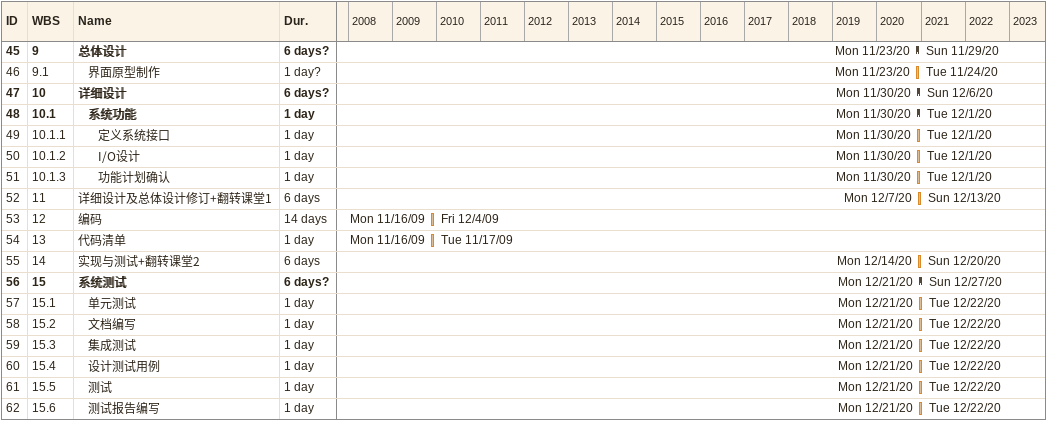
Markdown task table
| ID | WBS | Task | Duration | Start | Finish |
|---|---|---|---|---|---|
| 45 | 9 | **总体设计** | 6d? | 2020-11-23 | 2020-11-29 |
| 46 | 9.1 | 界面原型制作 | 1d? | 2020-11-23 | 2020-11-24 |
| 47 | 10 | **详细设计** | 6d? | 2020-11-30 | 2020-12-06 |
| 48 | 10.1 | **系统功能** | 1d | 2020-11-30 | 2020-12-01 |
| 49 | 10.1.1 | 定义系统接口 | 1d | 2020-11-30 | 2020-12-01 |
| 50 | 10.1.2 | I/O设计 | 1d | 2020-11-30 | 2020-12-01 |
| 51 | 10.1.3 | 功能计划确认 | 1d | 2020-11-30 | 2020-12-01 |
| 52 | 11 | 详细设计及总体设计修订+翻转课堂1 | 6d | 2020-12-07 | 2020-12-13 |
| 53 | 12 | 编码 | 14d | 2009-11-16 | 2009-12-04 |
| 54 | 13 | 代码清单 | 1d | 2009-11-16 | 2009-11-17 |
| 55 | 14 | 实现与测试+翻转课堂2 | 6d | 2020-12-14 | 2020-12-20 |
| 56 | 15 | **系统测试** | 6d? | 2020-12-21 | 2020-12-27 |
| 57 | 15.1 | 单元测试 | 1d | 2020-12-21 | 2020-12-22 |
| 58 | 15.2 | 文档编写 | 1d | 2020-12-21 | 2020-12-22 |
| 59 | 15.3 | 集成测试 | 1d | 2020-12-21 | 2020-12-22 |
| 60 | 15.4 | 设计测试用例 | 1d | 2020-12-21 | 2020-12-22 |
| 61 | 15.5 | 测试 | 1d | 2020-12-21 | 2020-12-22 |
| 62 | 15.6 | 测试报告编写 | 1d | 2020-12-21 | 2020-12-22 |
